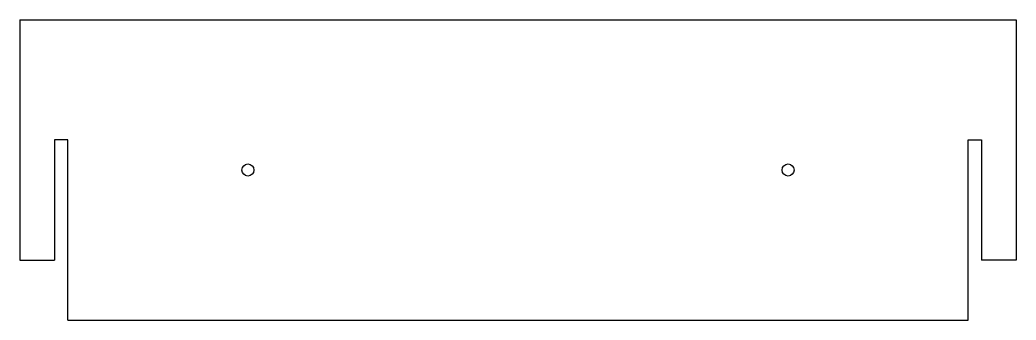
# Model space of a CAD drawing. Header units: millimetres. Extents: x -166 to 166, y -50 to 50.
import ezdxf

# ---------------------------------------------------------------- set-up
doc = ezdxf.new("R2010")
doc.units = ezdxf.units.MM

msp = doc.modelspace()

# ---------------------------------------------------------------- linework, layer by layer
at = {"color": 7, "linetype": 'Continuous', "lineweight": 25}
for p, q in [((-166, 50), (-166, -30)), ((-166, 50), (166, 50)), ((166, 50), (166, -30)), ((-150, 10), (-154.5, 10)), ((-154.5, 10), (-154.5, -30)), ((-150, -50), (-150, 10)), ((150, 10), (154.5, 10)), ((150, -50), (150, 10)), ((154.5, 10), (154.5, -30)), ((-166, -30), (-154.5, -30)), ((166, -30), (154.5, -30)), ((-150, -50), (150, -50))]:
    msp.add_line(p, q, dxfattribs=at)
for centre in [(-90, 0), (90, 0)]:
    msp.add_circle(centre, 2, dxfattribs=at)

doc.saveas('drawing.dxf')
